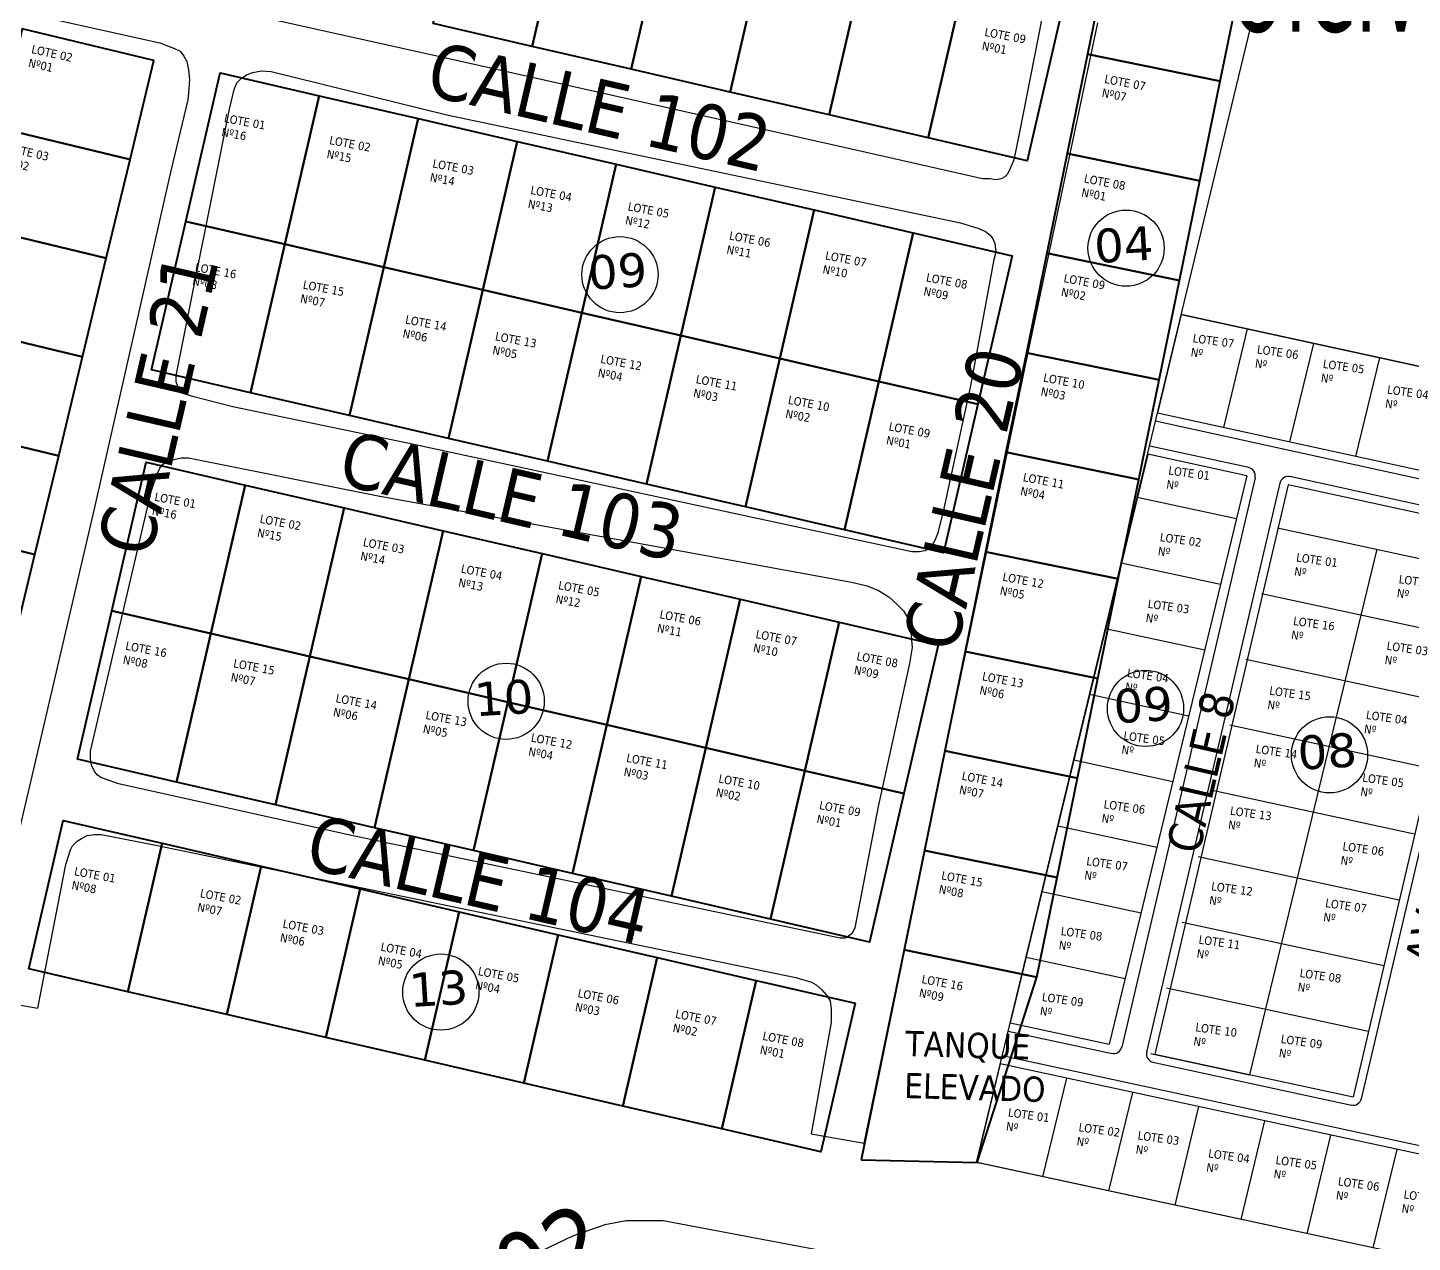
# Model space of a CAD drawing. Header units: metres. Extents: x 2 to 659295185, y -28 to 1124222152.
# Drawn here: x 657039.7 to 657203.2, y 1123321.1 to 1123464.6 of the extents above; entities that cross this region are included whole.
import ezdxf
from ezdxf.enums import TextEntityAlignment as Align

# ---------------------------------------------------------------- set-up
doc = ezdxf.new("R2010")
doc.units = ezdxf.units.M
doc.header["$MEASUREMENT"] = 0
for name, color, linetype in [('CALLES', 1, 'CONTINUOUS'), ('MANZANA', 30, 'CONTINUOUS'), ('Numero de manzana', 6, 'CONTINUOUS'), ('Parcelas', 140, 'CONTINUOUS'), ('TEXTOS', 7, 'CONTINUOUS')]:
    doc.layers.add(name, color=color, linetype=linetype)
doc.styles.add('ROMAN', font='verdana.ttf')
doc.styles.get("Standard").update_dxf_attribs({"font": 'tahoma.ttf'})

msp = doc.modelspace()

# ---------------------------------------------------------------- linework, layer by layer
at = {"layer": 'MANZANA', "lineweight": -2}
for p, q in [((657029.8183, 1123468.4113), (657055.265, 1123462.7724)), ((657089.2461, 1123460.9328), (657068.2934, 1123465.5918)), ((657159.4595, 1123465.6618), (657156.7796, 1123452.0546)), ((657157.9917, 1123426.9497), (657166.0397, 1123465.1419)), ((657055.265, 1123462.7724), (657057.0214, 1123462.1125)), ((657057.0214, 1123462.1125), (657057.681, 1123461.7926)), ((657057.681, 1123461.7926), (657058.1263, 1123461.2327)), ((657058.1263, 1123461.2327), (657058.4561, 1123460.5728)), ((657058.4561, 1123460.5728), (657058.6788, 1123459.5831)), ((657136.6267, 1123450.3049), (657089.2461, 1123460.9328)), ((657058.6788, 1123459.5831), (657058.7942, 1123458.4733)), ((657058.7942, 1123458.4733), (657058.687, 1123457.3635)), ((657064.3849, 1123458.0534), (657064.9291, 1123458.6132)), ((657064.9291, 1123458.6132), (657065.5888, 1123459.0532)), ((657065.5888, 1123459.0532), (657066.2402, 1123459.2831)), ((657066.2402, 1123459.2831), (657067.2297, 1123459.5031)), ((657067.2297, 1123459.5031), (657068.4336, 1123459.4031)), ((657068.4336, 1123459.4031), (657089.1637, 1123454.2941)), ((657058.687, 1123457.3635), (657058.5881, 1123456.0438)), ((657063.5191, 1123454.954), (657064.0551, 1123457.2835)), ((657064.0551, 1123457.2835), (657064.3849, 1123458.0534)), ((657058.5881, 1123456.0438), (657056.5431, 1123447.5155)), ((657057.1945, 1123423.5204), (657063.5191, 1123454.954)), ((657089.1637, 1123454.2941), (657149.8201, 1123441.5167)), ((657156.7796, 1123452.0546), (657156.1364, 1123448.9552)), ((657152.4258, 1123446.7257), (657136.6267, 1123450.3049)), ((657156.1364, 1123448.9552), (657155.7076, 1123447.9554)), ((657056.5431, 1123447.5155), (657047.5139, 1123407.7736)), ((657155.0562, 1123446.9556), (657154.6192, 1123446.7357)), ((657155.3778, 1123447.2856), (657155.0562, 1123446.9556)), ((657155.7076, 1123447.9554), (657155.3778, 1123447.2856)), ((657153.2998, 1123446.7257), (657152.4258, 1123446.7257)), ((657154.0667, 1123446.6157), (657153.2998, 1123446.7257)), ((657154.6192, 1123446.7357), (657154.0667, 1123446.6157)), ((657149.8201, 1123441.5167), (657152.0135, 1123440.8569)), ((657152.0135, 1123440.8569), (657152.7803, 1123440.5269)), ((657152.7803, 1123440.5269), (657153.3328, 1123440.087)), ((657153.3328, 1123440.087), (657153.6626, 1123439.6471)), ((657153.6626, 1123439.6471), (657153.8853, 1123439.0972)), ((657153.8853, 1123439.0972), (657153.9925, 1123438.1074)), ((657153.7781, 1123437.2176), (657150.9992, 1123422.2706)), ((657153.9925, 1123438.1074), (657153.7781, 1123437.2176)), ((657146.8268, 1123373.3706), (657157.9917, 1123426.9497)), ((657057.1945, 1123422.7405), (657057.1945, 1123423.5204)), ((657057.4172, 1123422.1907), (657057.1945, 1123422.7405)), ((657057.6398, 1123421.7508), (657057.4172, 1123422.1907)), ((657057.8624, 1123421.4208), (657057.6398, 1123421.7508)), ((657059.289, 1123420.9809), (657057.8624, 1123421.4208)), ((657063.8984, 1123419.7911), (657059.289, 1123420.9809)), ((657150.9992, 1123422.2706), (657147.7751, 1123407.4437)), ((657085.2799, 1123415.3521), (657063.8984, 1123419.7911)), ((657144.0727, 1123402.6646), (657085.2799, 1123415.3521)), ((657055.2732, 1123412.5626), (657055.5948, 1123413.0025)), ((657055.5948, 1123413.0025), (657056.2545, 1123413.3425)), ((657056.2545, 1123413.3425), (657056.9142, 1123413.5624)), ((657056.9142, 1123413.5624), (657057.7882, 1123413.7924)), ((657057.7882, 1123413.7924), (657058.6623, 1123413.7924)), ((657058.6623, 1123413.7924), (657081.2559, 1123409.2433)), ((657054.3002, 1123409.9032), (657054.9434, 1123411.8928)), ((657054.9434, 1123411.8928), (657055.2732, 1123412.5626)), ((657047.0934, 1123379.1194), (657054.3002, 1123409.9032)), ((657047.5139, 1123407.7736), (657039.8782, 1123375.0003)), ((657081.2559, 1123409.2433), (657115.6905, 1123402.9846)), ((657147.7751, 1123407.4437), (657147.1319, 1123404.7842)), ((657147.1319, 1123404.7842), (657146.8021, 1123404.0044)), ((657115.6905, 1123402.9846), (657136.9648, 1123399.0954)), ((657145.6065, 1123402.7846), (657144.9468, 1123402.6746)), ((657146.0435, 1123403.0046), (657145.6065, 1123402.7846)), ((657146.4805, 1123403.4545), (657146.0435, 1123403.0046)), ((657146.8021, 1123404.0044), (657146.4805, 1123403.4545)), ((657144.9468, 1123402.6746), (657144.0727, 1123402.6646)), ((657136.9648, 1123399.0954), (657138.8284, 1123398.6655)), ((657138.8284, 1123398.6655), (657140.1477, 1123398.1156)), ((657140.1477, 1123398.1156), (657141.3516, 1123397.3457)), ((657141.3516, 1123397.3457), (657142.3493, 1123396.4659)), ((657142.3493, 1123396.4659), (657143.1162, 1123395.6961)), ((657143.1162, 1123395.6961), (657143.5615, 1123394.9262)), ((657143.5615, 1123394.9262), (657143.8913, 1123393.9264)), ((657143.8913, 1123393.9264), (657144.0068, 1123392.7167)), ((657144.1222, 1123391.3869), (657143.8006, 1123389.5073)), ((657144.0068, 1123392.7167), (657144.1222, 1123391.3869)), ((657143.8006, 1123389.5073), (657140.3621, 1123373.6705)), ((657047.0934, 1123378.2396), (657047.0934, 1123379.1194)), ((657047.2088, 1123377.4698), (657047.0934, 1123378.2396)), ((657047.5386, 1123376.7999), (657047.2088, 1123377.4698)), ((657047.8685, 1123376.36), (657047.5386, 1123376.7999)), ((657039.8782, 1123375.0003), (657033.9577, 1123349.9754)), ((657048.3137, 1123376.0301), (657047.8685, 1123376.36)), ((657048.858, 1123375.8101), (657048.3137, 1123376.0301)), ((657050.3917, 1123375.2702), (657048.858, 1123375.8101)), ((657077.9246, 1123369.1915), (657050.3917, 1123375.2702)), ((657138.4656, 1123332.8588), (657146.8268, 1123373.3706)), ((657140.3621, 1123373.6705), (657140.1477, 1123372.7907)), ((657140.1477, 1123372.7907), (657137.3606, 1123358.2837)), ((657044.9494, 1123367.9417), (657045.4937, 1123368.5016)), ((657045.4937, 1123368.5016), (657046.0379, 1123368.8315)), ((657046.0379, 1123368.8315), (657046.6976, 1123369.1715)), ((657046.6976, 1123369.1715), (657047.5716, 1123369.2814)), ((657047.5716, 1123369.2814), (657048.3385, 1123369.2814)), ((657048.3385, 1123369.2814), (657054.5888, 1123368.0917)), ((657135.6125, 1123357.0639), (657077.9246, 1123369.1915)), ((657044.1908, 1123365.7322), (657044.735, 1123367.5018)), ((657044.735, 1123367.5018), (657044.9494, 1123367.9417)), ((657054.5888, 1123368.0917), (657109.4319, 1123356.724)), ((657040.8677, 1123348.7956), (657044.1908, 1123365.7322)), ((657136.165, 1123357.0639), (657135.6125, 1123357.0639)), ((657136.602, 1123357.2839), (657136.165, 1123357.0639)), ((657136.9318, 1123357.5138), (657136.602, 1123357.2839)), ((657137.1462, 1123357.8438), (657136.9318, 1123357.5138)), ((657137.3606, 1123358.2837), (657137.1462, 1123357.8438)), ((657109.4319, 1123356.724), (657130.3764, 1123352.3949)), ((657130.3764, 1123352.3949), (657132.2399, 1123351.845)), ((657132.2399, 1123351.845), (657132.7924, 1123351.525)), ((657132.7924, 1123351.525), (657133.4521, 1123350.9652)), ((657133.4521, 1123350.9652), (657134.0046, 1123350.3053)), ((657033.9577, 1123349.9754), (657040.8677, 1123348.7956)), ((657134.0046, 1123350.3053), (657134.4416, 1123349.6454)), ((657134.4416, 1123349.6454), (657134.557, 1123348.6556)), ((657134.557, 1123348.6556), (657134.5653, 1123347.1059)), ((657134.5653, 1123347.1059), (657132.2152, 1123333.9286)), ((657132.2152, 1123333.9286), (657138.4656, 1123332.8588)), ((657107.824, 1123323.2108), (657103.9979, 1123321.8611)), ((657110.339, 1123323.6607), (657107.824, 1123323.2108)), ((657114.7258, 1123323.6807), (657110.339, 1123323.6607)), ((657147.4041, 1123317.522), (657114.7258, 1123323.6807)), ((657103.9979, 1123321.8611), (657064.6323, 1123303.1049))]:
    msp.add_line(p, q, dxfattribs=at)
at = {"layer": 'MANZANA'}
for p, q in [((657175.908, 1123430.7005), (657222.7015, 1123420.4782)), ((657297.9778, 1123299.0184), (657151.7202, 1123330.5666))]:
    msp.add_line(p, q, dxfattribs=at)
at = {"layer": 'Numero de manzana', "lineweight": -2}
for centre in [(657169.391, 1123438.5466), (657109.6146, 1123435.4112), (657096.1771, 1123385.023), (657171.6907, 1123384.1909), (657193.4214, 1123378.7032), (657088.4609, 1123350.6849)]:
    msp.add_circle(centre, 4.5001, dxfattribs=at)
at = {"layer": 'Parcelas'}
for p, q in [((657151.7202, 1123330.5666), (657199.3378, 1123527.6965)), ((657175.9056, 1123430.6998), (657173.094, 1123419.0603)), ((657222.7015, 1123420.4782), (657175.9082, 1123430.7013)), ((657183.707, 1123428.9975), (657180.8955, 1123417.3579)), ((657191.5059, 1123427.2936), (657188.6944, 1123415.6541)), ((657199.3048, 1123425.5897), (657196.4933, 1123413.9502)), ((657219.6984, 1123407.8594), (657172.8623, 1123418.0918)), ((657219.8899, 1123408.8386), (657173.0966, 1123419.0618)), ((657183.6573, 1123411.6482), (657171.9589, 1123414.204)), ((657183.8916, 1123412.6181), (657172.1932, 1123415.1739)), ((657171.9436, 1123414.1756), (657155.6947, 1123347.0587)), ((657183.6573, 1123411.6482), (657167.4084, 1123344.5312)), ((657184.6321, 1123411.4352), (657168.8819, 1123344.1802)), ((657212.1626, 1123406.4416), (657188.7232, 1123411.5625)), ((657187.5567, 1123410.7962), (657171.8163, 1123343.5832)), ((657188.5316, 1123410.5833), (657172.7911, 1123343.3702)), ((657211.9283, 1123405.4717), (657188.5316, 1123410.5833)), ((657170.6983, 1123409.1333), (657182.4356, 1123406.6017)), ((657187.271, 1123405.5126), (657210.7518, 1123400.4481)), ((657211.9283, 1123405.4717), (657196.2024, 1123338.3207)), ((657212.9031, 1123405.2587), (657197.1704, 1123338.0787)), ((657199.0082, 1123402.981), (657183.981, 1123340.9105)), ((657168.8239, 1123401.3737), (657180.5572, 1123398.8429)), ((657185.3966, 1123397.753), (657208.9319, 1123392.6767)), ((657166.9496, 1123393.614), (657178.6788, 1123391.0841)), ((657183.5222, 1123389.9933), (657207.1119, 1123384.9052)), ((657165.0752, 1123385.8543), (657176.8004, 1123383.3253)), ((657181.6478, 1123382.2336), (657205.2919, 1123377.1338)), ((657163.2008, 1123378.0946), (657174.922, 1123375.5665)), ((657179.7735, 1123374.4739), (657203.4719, 1123369.3624)), ((657161.3264, 1123370.3349), (657173.0436, 1123367.8077)), ((657177.8991, 1123366.7142), (657201.652, 1123361.591)), ((657159.452, 1123362.5753), (657171.1652, 1123360.0489)), ((657176.0247, 1123358.9546), (657199.832, 1123353.8196)), ((657157.5777, 1123354.8156), (657169.2868, 1123352.2901)), ((657174.1503, 1123351.1949), (657198.012, 1123346.0482)), ((657155.469, 1123346.086), (657167.7275, 1123343.4419)), ((657155.7033, 1123347.0559), (657167.4084, 1123344.5312)), ((657154.7661, 1123343.1761), (657300.9357, 1123311.6488)), ((657172.2759, 1123343.4352), (657183.981, 1123340.9105)), ((657172.5568, 1123342.4003), (657196.016, 1123337.3404)), ((657172.7911, 1123343.3702), (657196.2024, 1123338.3207)), ((657300.7081, 1123310.6773), (657154.5318, 1123342.2061)), ((657162.3352, 1123340.523), (657159.5236, 1123328.8835)), ((657170.1386, 1123338.8399), (657167.327, 1123327.2004)), ((657177.942, 1123337.1568), (657175.1304, 1123325.5172)), ((657185.7454, 1123335.4736), (657182.9338, 1123323.8341)), ((657193.5488, 1123333.7905), (657190.7372, 1123322.151)), ((657201.3522, 1123332.1074), (657198.5406, 1123320.4679)), ((657297.9778, 1123299.0184), (657151.8014, 1123330.5473))]:
    msp.add_line(p, q, dxfattribs=at)
at = {"layer": 'Parcelas', "color": 4}
msp.add_line((657154.5292, 1123342.2046), (657151.7176, 1123330.5651), dxfattribs=at)
at = {"layer": 'Parcelas', "lineweight": 40}
for points in [[(657087.5665, 1123465.0693), (657091.6156, 1123482.608), (657103.3081, 1123479.9086), (657099.259, 1123462.3699), (657087.5665, 1123465.0693)], [(657099.259, 1123462.3699), (657103.3081, 1123479.9086), (657115.0005, 1123477.2092), (657110.9514, 1123459.6705), (657099.259, 1123462.3699)], [(657110.9514, 1123459.6705), (657115.0005, 1123477.2092), (657126.693, 1123474.5098), (657122.6438, 1123456.9711), (657110.9514, 1123459.6705)], [(657122.6438, 1123456.9711), (657126.693, 1123474.5098), (657138.3854, 1123471.8103), (657134.3363, 1123454.2717), (657122.6438, 1123456.9711)], [(657164.8326, 1123461.459), (657180.5074, 1123458.2497), (657182.9143, 1123470.0059), (657167.2395, 1123473.2151), (657164.8326, 1123461.459)], [(657134.3363, 1123454.2717), (657138.3854, 1123471.8103), (657150.0778, 1123469.1109), (657146.0287, 1123451.5723), (657134.3363, 1123454.2717)], [(657146.0287, 1123451.5723), (657150.0778, 1123469.1109), (657161.7703, 1123466.4115), (657157.7212, 1123448.8729), (657146.0287, 1123451.5723)], [(657036.2072, 1123452.7694), (657051.763, 1123449.0255), (657054.5709, 1123460.6924), (657039.0151, 1123464.4363), (657036.2072, 1123452.7694)], [(657162.4256, 1123449.7028), (657178.1005, 1123446.4936), (657180.5074, 1123458.2497), (657164.8326, 1123461.459), (657162.4256, 1123449.7028)], [(657058.3431, 1123441.7092), (657062.3923, 1123459.2478), (657074.0847, 1123456.5484), (657070.0356, 1123439.0098), (657058.3431, 1123441.7092)], [(657070.0356, 1123439.0098), (657074.0847, 1123456.5484), (657085.7771, 1123453.849), (657081.728, 1123436.3103), (657070.0356, 1123439.0098)], [(657081.728, 1123436.3103), (657085.7771, 1123453.849), (657097.4696, 1123451.1496), (657093.4205, 1123433.6109), (657081.728, 1123436.3103)], [(657033.3992, 1123441.1025), (657048.955, 1123437.3586), (657051.763, 1123449.0255), (657036.2072, 1123452.7694), (657033.3992, 1123441.1025)], [(657093.4205, 1123433.6109), (657097.4696, 1123451.1496), (657109.162, 1123448.4502), (657105.1129, 1123430.9115), (657093.4205, 1123433.6109)], [(657160.0187, 1123437.9467), (657175.6936, 1123434.7375), (657178.1005, 1123446.4936), (657162.4256, 1123449.7028), (657160.0187, 1123437.9467)], [(657105.1129, 1123430.9115), (657109.162, 1123448.4502), (657120.8545, 1123445.7508), (657116.8053, 1123428.2121), (657105.1129, 1123430.9115)], [(657116.8053, 1123428.2121), (657120.8545, 1123445.7508), (657132.5469, 1123443.0514), (657128.4978, 1123425.5127), (657116.8053, 1123428.2121)], [(657128.4978, 1123425.5127), (657132.5469, 1123443.0514), (657144.2393, 1123440.3519), (657140.1902, 1123422.8133), (657128.4978, 1123425.5127)], [(657030.5912, 1123429.4351), (657046.147, 1123425.6912), (657048.9549, 1123437.358), (657033.3991, 1123441.1019), (657030.5912, 1123429.4351)], [(657054.294, 1123424.1705), (657058.3431, 1123441.7092), (657070.0356, 1123439.0098), (657065.9865, 1123421.4711), (657054.294, 1123424.1705)], [(657065.9865, 1123421.4711), (657070.0356, 1123439.0098), (657081.728, 1123436.3103), (657077.6789, 1123418.7717), (657065.9865, 1123421.4711)], [(657140.1902, 1123422.8133), (657144.2393, 1123440.3519), (657155.9318, 1123437.6525), (657151.8827, 1123420.1139), (657140.1902, 1123422.8133)], [(657157.6118, 1123426.1906), (657173.2866, 1123422.9813), (657175.6936, 1123434.7375), (657160.0187, 1123437.9467), (657157.6118, 1123426.1906)], [(657077.6789, 1123418.7717), (657081.728, 1123436.3103), (657093.4205, 1123433.6109), (657089.3713, 1123416.0723), (657077.6789, 1123418.7717)], [(657089.3713, 1123416.0723), (657093.4205, 1123433.6109), (657105.1129, 1123430.9115), (657101.0638, 1123413.3729), (657089.3713, 1123416.0723)], [(657101.0638, 1123413.3729), (657105.1129, 1123430.9115), (657116.8053, 1123428.2121), (657112.7562, 1123410.6734), (657101.0638, 1123413.3729)], [(657027.7834, 1123417.7688), (657043.3392, 1123414.0249), (657046.1471, 1123425.6918), (657030.5913, 1123429.4357), (657027.7834, 1123417.7688)], [(657112.7562, 1123410.6734), (657116.8053, 1123428.2121), (657128.4978, 1123425.5127), (657124.4487, 1123407.974), (657112.7562, 1123410.6734)], [(657155.2049, 1123414.4344), (657170.8797, 1123411.2252), (657173.2866, 1123422.9813), (657157.6118, 1123426.1906), (657155.2049, 1123414.4344)], [(657124.4487, 1123407.974), (657128.4978, 1123425.5127), (657140.1902, 1123422.8133), (657136.1411, 1123405.2746), (657124.4487, 1123407.974)], [(657136.1411, 1123405.2746), (657140.1902, 1123422.8133), (657151.8827, 1123420.1139), (657147.8335, 1123402.5752), (657136.1411, 1123405.2746)], [(657024.9755, 1123406.102), (657040.5313, 1123402.3581), (657043.3392, 1123414.0249), (657027.7834, 1123417.7688), (657024.9755, 1123406.102)], [(657152.7979, 1123402.6783), (657168.4728, 1123399.4691), (657170.8797, 1123411.2252), (657155.2049, 1123414.4344), (657152.7979, 1123402.6783)], [(657049.611, 1123395.7271), (657053.6601, 1123413.2658), (657065.3525, 1123410.5663), (657061.3034, 1123393.0277), (657049.611, 1123395.7271)], [(657061.3034, 1123393.0277), (657065.3525, 1123410.5663), (657077.045, 1123407.8669), (657072.9959, 1123390.3283), (657061.3034, 1123393.0277)], [(657072.9959, 1123390.3283), (657077.045, 1123407.8669), (657088.7374, 1123405.1675), (657084.6883, 1123387.6289), (657072.9959, 1123390.3283)], [(657022.1675, 1123394.4351), (657037.7233, 1123390.6912), (657040.5313, 1123402.3581), (657024.9755, 1123406.102), (657022.1675, 1123394.4351)], [(657084.6883, 1123387.6289), (657088.7374, 1123405.1675), (657100.4299, 1123402.4681), (657096.3807, 1123384.9294), (657084.6883, 1123387.6289)], [(657096.3807, 1123384.9294), (657100.4299, 1123402.4681), (657112.1223, 1123399.7687), (657108.0732, 1123382.23), (657096.3807, 1123384.9294)], [(657150.391, 1123390.9222), (657166.0659, 1123387.7129), (657168.4728, 1123399.4691), (657152.7979, 1123402.6783), (657150.391, 1123390.9222)], [(657108.0732, 1123382.23), (657112.1223, 1123399.7687), (657123.8147, 1123397.0693), (657119.7656, 1123379.5306), (657108.0732, 1123382.23)], [(657119.7656, 1123379.5306), (657123.8147, 1123397.0693), (657135.5072, 1123394.3699), (657131.4581, 1123376.8312), (657119.7656, 1123379.5306)], [(657045.5619, 1123378.1884), (657049.611, 1123395.7271), (657061.3034, 1123393.0277), (657057.2543, 1123375.489), (657045.5619, 1123378.1884)], [(657057.2543, 1123375.489), (657061.3034, 1123393.0277), (657072.9959, 1123390.3283), (657068.9467, 1123372.7896), (657057.2543, 1123375.489)], [(657131.4581, 1123376.8312), (657135.5072, 1123394.3699), (657147.1996, 1123391.6705), (657143.1505, 1123374.1318), (657131.4581, 1123376.8312)], [(657068.9467, 1123372.7896), (657072.9959, 1123390.3283), (657084.6883, 1123387.6289), (657080.6392, 1123370.0902), (657068.9467, 1123372.7896)], [(657147.9841, 1123379.166), (657163.6589, 1123375.9568), (657166.0659, 1123387.7129), (657150.391, 1123390.9222), (657147.9841, 1123379.166)], [(657080.6392, 1123370.0902), (657084.6883, 1123387.6289), (657096.3807, 1123384.9294), (657092.3316, 1123367.3908), (657080.6392, 1123370.0902)], [(657092.3316, 1123367.3908), (657096.3807, 1123384.9294), (657108.0732, 1123382.23), (657104.0241, 1123364.6914), (657092.3316, 1123367.3908)], [(657104.0241, 1123364.6914), (657108.0732, 1123382.23), (657119.7656, 1123379.5306), (657115.7165, 1123361.992), (657104.0241, 1123364.6914)], [(657115.7165, 1123361.992), (657119.7656, 1123379.5306), (657131.4581, 1123376.8312), (657127.4089, 1123359.2925), (657115.7165, 1123361.992)], [(657145.5772, 1123367.4099), (657161.252, 1123364.2007), (657163.6589, 1123375.9568), (657147.9841, 1123379.166), (657145.5772, 1123367.4099)], [(657127.4089, 1123359.2925), (657131.4581, 1123376.8312), (657143.1505, 1123374.1318), (657139.1014, 1123356.5931), (657127.4089, 1123359.2925)], [(657039.8076, 1123353.4222), (657043.8568, 1123370.9608), (657055.5492, 1123368.2614), (657051.5001, 1123350.7227), (657039.8076, 1123353.4222)], [(657051.5001, 1123350.7227), (657055.5492, 1123368.2614), (657067.2416, 1123365.562), (657063.1925, 1123348.0233), (657051.5001, 1123350.7227)], [(657143.1702, 1123355.6538), (657158.8451, 1123352.4445), (657161.252, 1123364.2007), (657145.5772, 1123367.4099), (657143.1702, 1123355.6538)], [(657063.1925, 1123348.0233), (657067.2416, 1123365.562), (657078.9341, 1123362.8626), (657074.885, 1123345.3239), (657063.1925, 1123348.0233)], [(657074.885, 1123345.3239), (657078.9341, 1123362.8626), (657090.6265, 1123360.1632), (657086.5774, 1123342.6245), (657074.885, 1123345.3239)], [(657086.5774, 1123342.6245), (657090.6265, 1123360.1632), (657102.319, 1123357.4638), (657098.2699, 1123339.9251), (657086.5774, 1123342.6245)], [(657098.2699, 1123339.9251), (657102.319, 1123357.4638), (657114.0114, 1123354.7643), (657109.9623, 1123337.2257), (657098.2699, 1123339.9251)], [(657138.0964, 1123330.8719), (657151.8014, 1123330.5473), (657158.8451, 1123352.4445), (657143.1702, 1123355.6538), (657138.0964, 1123330.8719)], [(657109.9623, 1123337.2257), (657114.0114, 1123354.7643), (657125.7039, 1123352.0649), (657121.6547, 1123334.5263), (657109.9623, 1123337.2257)], [(657121.6547, 1123334.5263), (657125.7039, 1123352.0649), (657137.3963, 1123349.3655), (657133.3472, 1123331.8269), (657121.6547, 1123334.5263)]]:
    msp.add_lwpolyline(points, dxfattribs=at)
at = {"layer": 'Parcelas'}
for centre, start, end in [((657183.6573, 1123411.6482), 347.67598, 78.931859), ((657188.5316, 1123410.5833), 76.420102, 167.67598), ((657167.9138, 1123344.4222), 256.420102, 347.675981), ((657172.7911, 1123343.3702), 165.963156, 259.236644), ((657196.2024, 1123338.3207), 256.420101, 347.67598)]:
    msp.add_arc(centre, 0.9979, start, end, dxfattribs=at)

# ---------------------------------------------------------------- texts
at = {"layer": 'CALLES', "color": 0}
for s, height, rotation, p in [('CALLE 102', 6.5, 347, (657107.2056, 1123455.2533)), ('CALLE 21', 6.5, 77, (657055.0418, 1123420.1827)), ('CALLE 20', 6.5, 77, (657150.1681, 1123408.9375)), ('CALLE 103', 6.5, 347, (657096.8365, 1123409.2909)), ('AV Principal Enmanuel ', 4, 77, (657210.8204, 1123380.5199)), ('CALLE 8', 4, 77, (657178.2199, 1123376.6682)), ('CALLE 104', 6.5, 347, (657092.9481, 1123363.9759)), ('CALLE 02', 8.5, 25.808559, (657085.7616, 1123312.0661)), ('CALLE 02', 8.5, 25.808559, (657085.7616, 1123312.0661))]:
    msp.add_text(s, height=height, rotation=rotation, dxfattribs=at).set_placement(p, align=Align.MIDDLE)
at = {"layer": 'Numero de manzana', "lineweight": -2, "style": 'ROMAN'}
for s, p in [('04', (657165.7434, 1123436.77)), ('09', (657105.967, 1123433.6346)), ('10', (657092.5294, 1123383.2464)), ('09', (657168.043, 1123382.4143)), ('08', (657189.7737, 1123376.9266)), ('13', (657084.8132, 1123348.9083))]:
    msp.add_text(s, height=4, rotation=3.491535, dxfattribs=at).set_placement(p)
at = {"layer": 'Parcelas', "lineweight": 40, "attachment_point": 1}
for s, insert, char_height, width, rotation in [('LOTE 09\\PNº01', (657152.7961, 1123464.5952), 1, 6.941503, 349.358188), ('LOTE 02\\PNº01', (657040.2586, 1123462.5744), 1, 6.941503, 347.358188), ('LOTE 07\\PNº07', (657166.9602, 1123459.0421), 1, 6.941503, 349.319797), ('LOTE 01\\PNº16', (657062.9911, 1123454.4195), 1, 6.941503, 349.358188), ('LOTE 03\\PNº02', (657037.4507, 1123450.9075), 1, 6.941503, 347.358188), ('LOTE 02\\PNº15', (657075.4173, 1123451.819), 1, 6.941503, 349.358188), ('LOTE 03\\PNº14', (657087.6094, 1123449.0719), 1, 6.941503, 349.358188), ('LOTE 08\\PNº01', (657164.5533, 1123447.2859), 1, 6.941503, 349.319797), ('LOTE 04\\PNº13', (657099.1783, 1123445.9339), 1, 6.941503, 349.358188), ('LOTE 05\\PNº12', (657110.6727, 1123443.996), 1, 6.941503, 349.358188), ('LOTE 06\\PNº11', (657122.6434, 1123440.5501), 1, 6.941503, 349.358188), ('LOTE 07\\PNº10', (657133.9863, 1123438.2102), 1, 6.941503, 349.358188), ('LOTE 16\\PNº08', (657059.5546, 1123436.8294), 1, 6.941503, 349.358188), ('LOTE 08\\PNº09', (657145.9014, 1123435.6096), 1, 6.941503, 349.358188), ('LOTE 09\\PNº02', (657162.1464, 1123435.5298), 1, 6.941503, 349.319797), ('LOTE 15\\PNº07', (657072.2943, 1123434.7566), 1, 6.941503, 349.358188), ('LOTE 14\\PNº06', (657084.3835, 1123430.6365), 1, 6.941503, 349.358188), ('LOTE 13\\PNº05', (657094.9974, 1123428.6591), 1, 6.941503, 349.358188), ('LOTE 07\\PNº', (657177.3528, 1123428.4343), 1, 6.941503, 351.956363), ('LOTE 12\\PNº04', (657107.4419, 1123425.9809), 1, 6.941503, 349.358188), ('LOTE 06\\PNº', (657184.9441, 1123427.107), 1, 6.941503, 351.956363), ('LOTE 05\\PNº', (657192.7251, 1123425.4003), 1, 6.941503, 351.956363), ('LOTE 11\\PNº03', (657118.7073, 1123423.5928), 1, 6.941503, 349.358188), ('LOTE 10\\PNº03', (657159.7394, 1123423.7737), 1, 6.941503, 349.319797), ('LOTE 10\\PNº02', (657129.5947, 1123421.1455), 1, 6.941503, 349.358188), ('LOTE 04\\PNº', (657200.3172, 1123422.3663), 1, 6.941503, 351.956363), ('LOTE 09\\PNº01', (657141.492, 1123418.0149), 1, 6.941503, 349.358188), ('LOTE 01\\PNº', (657174.4775, 1123412.8142), 1, 6.941503, 351.956363), ('LOTE 11\\PNº04', (657157.3325, 1123412.0175), 1, 6.941503, 349.319797), ('LOTE 01\\PNº16', (657054.7775, 1123409.698), 1, 6.941503, 349.358188), ('LOTE 02\\PNº15', (657067.2037, 1123407.0975), 1, 6.941503, 349.358188), ('LOTE 02\\PNº', (657173.4746, 1123404.938), 1, 6.941503, 351.956363), ('LOTE 03\\PNº14', (657079.3958, 1123404.3504), 1, 6.941503, 349.358188), ('LOTE 04\\PNº13', (657090.9647, 1123401.2124), 1, 6.941503, 349.358188), ('LOTE 01\\PNº', (657189.5763, 1123402.5464), 1, 6.941503, 351.956363), ('LOTE 12\\PNº05', (657154.9256, 1123400.2614), 1, 6.941503, 349.319797), ('LOTE 02\\PNº', (657201.6899, 1123399.9804), 1, 6.941503, 351.956363), ('LOTE 05\\PNº12', (657102.4591, 1123399.2745), 1, 6.941503, 349.358188), ('LOTE 03\\PNº', (657172.041, 1123397.0618), 1, 6.941503, 351.956363), ('LOTE 06\\PNº11', (657114.4298, 1123395.8286), 1, 6.941503, 349.358188), ('LOTE 16\\PNº', (657189.2146, 1123395.0393), 1, 6.941503, 351.956363), ('LOTE 07\\PNº10', (657125.7727, 1123393.4887), 1, 6.941503, 349.358188), ('LOTE 16\\PNº08', (657051.341, 1123392.108), 1, 6.941503, 349.358188), ('LOTE 03\\PNº', (657200.2563, 1123392.1042), 1, 6.941503, 351.956363), ('LOTE 15\\PNº07', (657064.0807, 1123390.0351), 1, 6.941503, 349.358188), ('LOTE 08\\PNº09', (657137.6879, 1123390.8882), 1, 6.941503, 349.358188), ('LOTE 13\\PNº06', (657152.5187, 1123388.5053), 1, 6.941503, 349.319797), ('LOTE 04\\PNº', (657169.6046, 1123388.8993), 1, 6.941503, 351.956363), ('LOTE 15\\PNº', (657186.4104, 1123386.8005), 1, 6.941503, 351.956363), ('LOTE 14\\PNº06', (657076.1699, 1123385.915), 1, 6.941503, 349.358188), ('LOTE 13\\PNº05', (657086.7838, 1123383.9376), 1, 6.941503, 349.358188), ('LOTE 04\\PNº', (657197.8199, 1123383.9417), 1, 6.941503, 351.956363), ('LOTE 12\\PNº04', (657099.2283, 1123381.2594), 1, 6.941503, 349.358188), ('LOTE 05\\PNº', (657169.1766, 1123381.4964), 1, 6.941503, 351.956363), ('LOTE 14\\PNº', (657184.7944, 1123379.9213), 1, 6.941503, 351.956363), ('LOTE 11\\PNº03', (657110.4937, 1123378.8713), 1, 6.941503, 349.358188), ('LOTE 14\\PNº07', (657150.1117, 1123376.7491), 1, 6.941503, 349.319797), ('LOTE 10\\PNº02', (657121.3811, 1123376.424), 1, 6.941503, 349.358188), ('LOTE 05\\PNº', (657197.3919, 1123376.5388), 1, 6.941503, 351.956363), ('LOTE 06\\PNº', (657166.8324, 1123373.3885), 1, 6.941503, 351.956363), ('LOTE 09\\PNº01', (657133.2784, 1123373.2934), 1, 6.941503, 349.358188), ('LOTE 13\\PNº', (657181.7694, 1123372.6256), 1, 6.941503, 351.956363), ('LOTE 06\\PNº', (657195.0476, 1123368.4308), 1, 6.941503, 351.956363), ('LOTE 01\\PNº08', (657045.2897, 1123365.4777), 1, 6.941503, 349.358188), ('LOTE 07\\PNº', (657164.7929, 1123366.6784), 1, 6.941503, 351.956363), ('LOTE 15\\PNº08', (657147.7048, 1123364.993), 1, 6.941503, 349.319797), ('LOTE 12\\PNº', (657179.5392, 1123363.7148), 1, 6.941503, 351.956363), ('LOTE 02\\PNº07', (657060.1452, 1123362.8772), 1, 6.941503, 349.358188), ('LOTE 07\\PNº', (657193.0082, 1123361.7208), 1, 6.941503, 351.956363), ('LOTE 03\\PNº06', (657069.908, 1123359.2848), 1, 6.941503, 349.358188), ('LOTE 08\\PNº', (657161.7706, 1123358.4139), 1, 6.941503, 351.956363), ('LOTE 11\\PNº', (657178.0527, 1123357.4028), 1, 6.941503, 351.956363), ('LOTE 04\\PNº05', (657081.477, 1123356.5695), 1, 6.941503, 349.358188), ('LOTE 05\\PNº04', (657092.9713, 1123353.6811), 1, 6.941503, 349.358188), ('LOTE 16\\PNº09', (657145.372, 1123352.7465), 1, 6.941503, 349.319797), ('LOTE 08\\PNº', (657189.9859, 1123353.4563), 1, 6.941503, 351.956363), ('LOTE 06\\PNº03', (657104.751, 1123351.0805), 1, 6.941503, 349.358188), ('LOTE 09\\PNº', (657159.5432, 1123350.6262), 1, 6.941503, 351.956363), ('LOTE 07\\PNº02', (657116.2849, 1123348.6332), 1, 6.941503, 349.358188), ('LOTE 08\\PNº01', (657126.5855, 1123346.0327), 1, 6.941503, 349.358188), ('TANQUE ELEVADO', (657143.3826, 1123346.1221), 2.98088, 20.691788, 358.339955), ('LOTE 10\\PNº', (657177.6725, 1123347.0549), 1, 6.941503, 351.956363), ('LOTE 09\\PNº', (657187.7584, 1123345.6686), 1, 6.941503, 351.956363), ('LOTE 01\\PNº', (657155.5386, 1123336.9947), 1, 6.941503, 351.956363), ('LOTE 02\\PNº', (657163.8745, 1123335.2512), 1, 6.941503, 351.956363), ('LOTE 03\\PNº', (657170.8534, 1123334.283), 1, 6.941503, 351.956363), ('LOTE 04\\PNº', (657179.1893, 1123332.152), 1, 6.941503, 351.956363), ('LOTE 05\\PNº', (657187.1382, 1123331.3772), 1, 6.941503, 351.956363), ('LOTE 06\\PNº', (657194.505, 1123328.8592), 1, 6.941503, 351.956363), ('LOTE 07\\PNº', (657202.2596, 1123327.3098), 1, 6.941503, 351.956363)]:
    msp.add_mtext(s, dxfattribs=dict(at, insert=insert, char_height=char_height, width=width, rotation=rotation))
at = {"layer": 'TEXTOS', "color": 0, "width": 0.625}
msp.add_text('O.C.V. ENMANUEL', height=11.079745, dxfattribs=at).set_placement((657181.7109, 1123464.1278))

doc.saveas('drawing.dxf')
